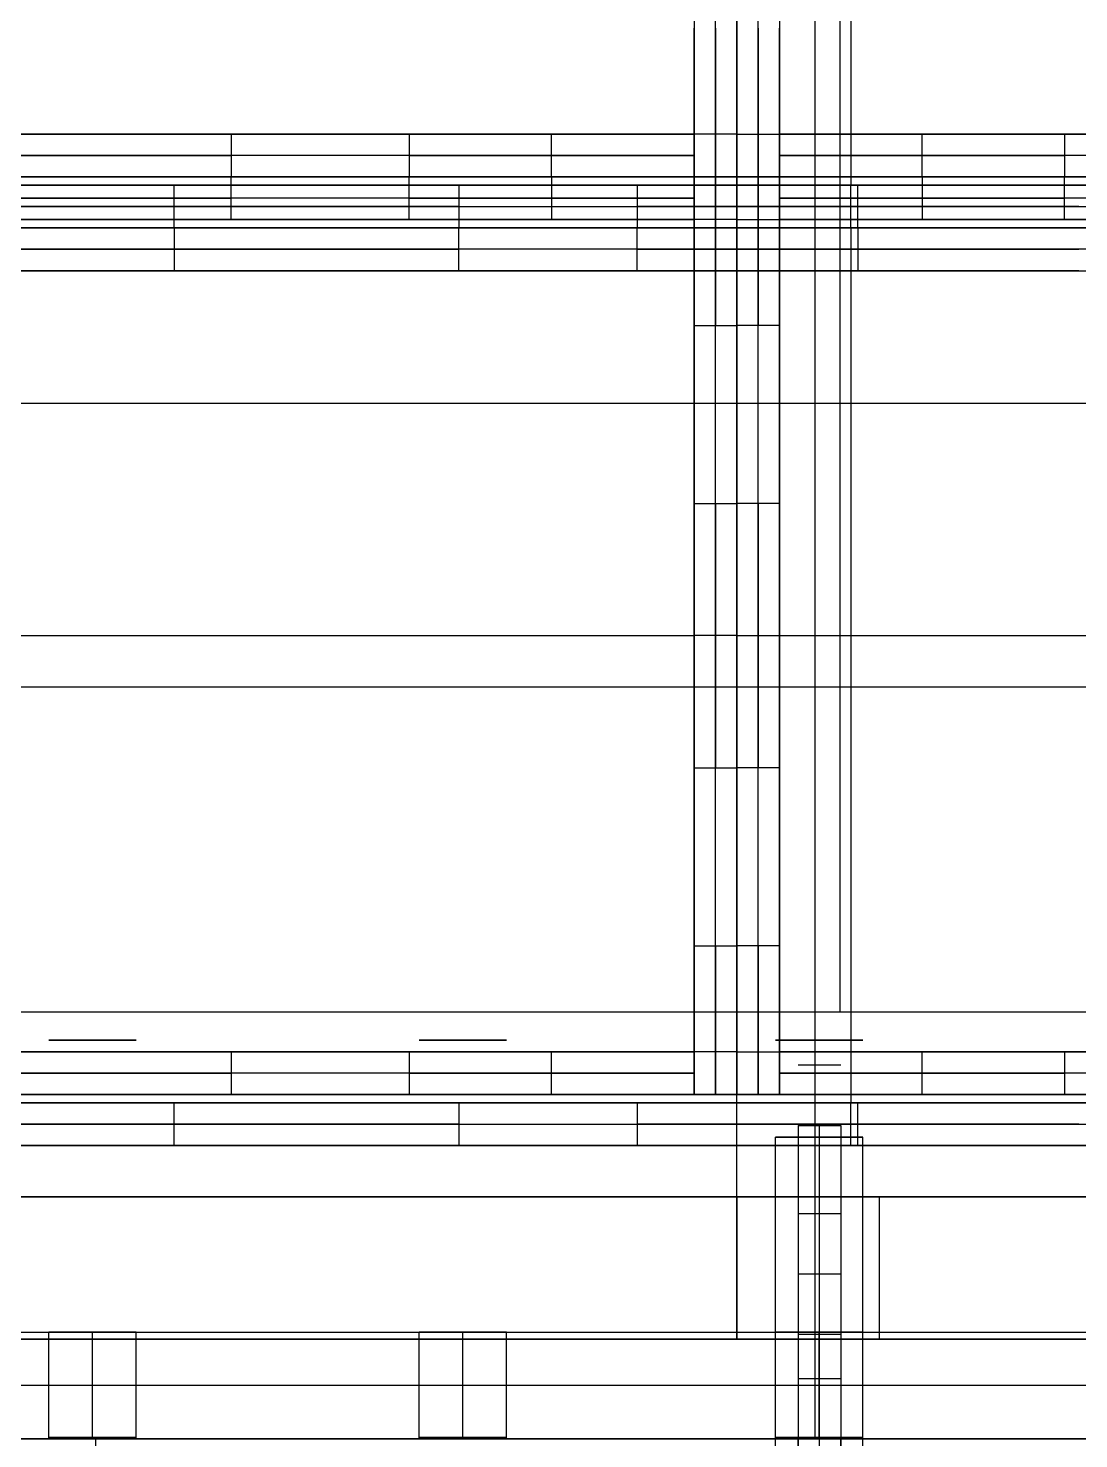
# Model space of a CAD drawing. Header units: millimetres. Extents: x 54 to 2208, y -253 to 13074.
# Drawn here: x 195.5 to 343, y -56 to 142.2 of the extents above; entities that cross this region are included whole.
import ezdxf

# ---------------------------------------------------------------- set-up
doc = ezdxf.new("R2010")
doc.units = ezdxf.units.MM
doc.header["$MEASUREMENT"] = 0
for name, color, linetype, true_color in [('Default', 178, 'Continuous', 0x000000), ('Drawers', 1, 'Continuous', 0xff0000), ('Hanging stuff', 5, 'Continuous', 0x0000ff), ('Little drawers', 15, 'Continuous', 0xa43730)]:
    doc.layers.add(name, color=color, linetype=linetype, true_color=true_color)

msp = doc.modelspace()

# ---------------------------------------------------------------- linework, layer by layer
at = {"layer": 'Default'}
for p, q in [((306, -56), (306, 544)), ((306, -56, 15), (306, 544, 15)), ((306, -56, 900), (306, 544, 900)), ((295, -42, 601), (295, 528, 601)), ((295, -42, 601), (295, 528, 601)), ((295, -22, 616), (295, 508, 616)), ((309.5, 4, 905), (309.5, 175, 905)), ((107, 89.5, 905), (512, 89.5, 905)), ((107, 4, 905), (512, 4, 905)), ((107, 4, 915), (512, 4, 915)), ((107, 4, 910), (512, 4, 910)), ((306, -56, 915), (306, 4, 915)), ((309.5, 4, 905), (309.5, 4, 915)), ((303.62, -3.47, 482.06), (309.62, -3.47, 482.06)), ((303.62, -3.47, 428.49), (309.62, -3.47, 428.49)), ((303.62, -3.47, 188.7), (309.62, -3.47, 188.7)), ((303.62, -3.47, 135.13), (309.62, -3.47, 135.13)), ((300.42, -13.64, 217.31), (312.67, -13.64, 217.31)), ((300.42, -97.96, 217.31), (300.42, -13.64, 217.31)), ((300.42, -97.96, 146.76), (300.42, -13.64, 146.76)), ((312.67, -13.64, 146.76), (300.42, -13.64, 146.76)), ((300.42, -13.64, 146.76), (300.42, -13.64, 217.31)), ((303.62, -11.97, 490.55), (303.62, -253.19, 490.55)), ((303.62, -11.97, 490.55), (303.62, -253.19, 490.55)), ((303.62, -11.97, 490.55), (309.62, -11.97, 490.55)), ((303.62, -11.97, 420), (309.62, -11.97, 420)), ((303.62, -11.97, 197.19), (303.62, -253.19, 197.19)), ((303.62, -11.97, 197.19), (309.62, -11.97, 197.19)), ((303.62, -11.97, 126.64), (309.62, -11.97, 126.64)), ((303.62, -11.97, 197.19), (303.62, -253.19, 197.19)), ((306.62, -253.19, 490.55), (306.62, -11.97, 490.55)), ((306.62, -253.19, 197.19), (306.62, -11.97, 197.19)), ((309.62, -11.97, 490.55), (309.62, -253.19, 490.55)), ((309.62, -11.97, 197.19), (309.62, -253.19, 197.19)), ((312.67, -97.96, 217.31), (312.67, -13.64, 217.31)), ((312.67, -97.96, 146.76), (312.67, -13.64, 146.76)), ((312.67, -13.64, 217.31), (312.67, -13.64, 146.76)), ((74, -22, 631), (516, -22, 631)), ((516, -22, 616), (74, -22, 616)), ((516, -22, 623.5), (74, -22, 623.5)), ((536, -22, 15), (94, -22, 15)), ((94, -22, 30), (536, -22, 30)), ((536, -22, 22.5), (94, -22, 22.5)), ((536, -22, 304), (94, -22, 304)), ((94, -22, 319), (536, -22, 319)), ((536, -22, 311.5), (94, -22, 311.5)), ((295, -22, 616), (295, -22, 631)), ((295, -22, 631), (295, -42, 631)), ((315, -22, 15), (315, -42, 15)), ((315, -22, 15), (315, -22, 30)), ((315, -22, 30), (315, -42, 30)), ((315, -22, 304), (315, -42, 304)), ((315, -22, 304), (315, -22, 319)), ((315, -22, 319), (315, -42, 319)), ((303.62, -24.33, 420), (309.62, -24.33, 420)), ((303.62, -24.33, 126.64), (309.62, -24.33, 126.64)), ((303.62, -32.83, 428.49), (309.62, -32.83, 428.49)), ((303.62, -32.83, 438.28), (309.62, -32.83, 438.28)), ((303.62, -32.83, 135.13), (309.62, -32.83, 135.13)), ((303.62, -32.83, 144.92), (309.62, -32.83, 144.92)), ((56, -41), (556, -41)), ((56, -41, 900), (556, -41, 900)), ((56, -41, 600), (556, -41, 600)), ((65, -41, 289), (547, -41, 289)), ((65, -41, 304), (547, -41, 304)), ((65, -41, 601), (547, -41, 601)), ((65, -41, 616), (547, -41, 616)), ((198.42, -41, 217.31), (210.67, -41, 217.31)), ((210.67, -41, 146.76), (198.42, -41, 146.76)), ((198.42, -41, 146.76), (198.42, -41, 217.31)), ((198.42, -56, 217.31), (198.42, -41, 217.31)), ((198.42, -56, 146.76), (198.42, -41, 146.76)), ((198.42, -41, 510.67), (210.67, -41, 510.67)), ((210.67, -41, 440.12), (198.42, -41, 440.12)), ((198.42, -41, 440.12), (198.42, -41, 510.67)), ((198.42, -56, 510.67), (198.42, -41, 510.67)), ((198.42, -56, 440.12), (198.42, -41, 440.12)), ((198.42, -41, 804.03), (210.67, -41, 804.03)), ((210.67, -41, 733.48), (198.42, -41, 733.48)), ((198.42, -41, 733.48), (198.42, -41, 804.03)), ((198.42, -56, 804.03), (198.42, -41, 804.03)), ((198.42, -56, 733.48), (198.42, -41, 733.48)), ((198.42, -56, 182.04), (198.42, -41, 182.04)), ((198.42, -56, 475.4), (198.42, -41, 475.4)), ((198.42, -56, 768.76), (198.42, -41, 768.76)), ((204.55, -56, 217.31), (204.55, -41, 217.31)), ((204.55, -56, 146.76), (204.55, -41, 146.76)), ((204.55, -56, 510.67), (204.55, -41, 510.67)), ((204.55, -56, 440.12), (204.55, -41, 440.12)), ((204.55, -56, 804.03), (204.55, -41, 804.03)), ((204.55, -56, 733.48), (204.55, -41, 733.48)), ((210.67, -41, 217.31), (210.67, -41, 146.76)), ((210.67, -56, 217.31), (210.67, -41, 217.31)), ((210.67, -56, 146.76), (210.67, -41, 146.76)), ((210.67, -41, 510.67), (210.67, -41, 440.12)), ((210.67, -56, 510.67), (210.67, -41, 510.67)), ((210.67, -56, 440.12), (210.67, -41, 440.12)), ((210.67, -41, 804.03), (210.67, -41, 733.48)), ((210.67, -56, 804.03), (210.67, -41, 804.03)), ((210.67, -56, 733.48), (210.67, -41, 733.48)), ((210.67, -56, 182.04), (210.67, -41, 182.04)), ((210.67, -56, 475.4), (210.67, -41, 475.4)), ((210.67, -56, 768.76), (210.67, -41, 768.76)), ((250.42, -41, 217.31), (262.67, -41, 217.31)), ((262.67, -41, 146.76), (250.42, -41, 146.76)), ((250.42, -41, 146.76), (250.42, -41, 217.31)), ((250.42, -56, 217.31), (250.42, -41, 217.31)), ((250.42, -56, 146.76), (250.42, -41, 146.76)), ((250.42, -41, 510.67), (262.67, -41, 510.67)), ((262.67, -41, 440.12), (250.42, -41, 440.12)), ((250.42, -41, 440.12), (250.42, -41, 510.67)), ((250.42, -56, 510.67), (250.42, -41, 510.67)), ((250.42, -56, 440.12), (250.42, -41, 440.12)), ((250.42, -41, 804.03), (262.67, -41, 804.03)), ((262.67, -41, 733.48), (250.42, -41, 733.48)), ((250.42, -41, 733.48), (250.42, -41, 804.03)), ((250.42, -56, 804.03), (250.42, -41, 804.03)), ((250.42, -56, 733.48), (250.42, -41, 733.48)), ((250.42, -56, 182.04), (250.42, -41, 182.04)), ((250.42, -56, 475.4), (250.42, -41, 475.4)), ((250.42, -56, 768.76), (250.42, -41, 768.76)), ((256.55, -56, 217.31), (256.55, -41, 217.31)), ((256.55, -56, 146.76), (256.55, -41, 146.76)), ((256.55, -56, 510.67), (256.55, -41, 510.67)), ((256.55, -56, 440.12), (256.55, -41, 440.12)), ((256.55, -56, 804.03), (256.55, -41, 804.03)), ((256.55, -56, 733.48), (256.55, -41, 733.48)), ((262.67, -41, 217.31), (262.67, -41, 146.76)), ((262.67, -56, 217.31), (262.67, -41, 217.31)), ((262.67, -56, 146.76), (262.67, -41, 146.76)), ((262.67, -41, 510.67), (262.67, -41, 440.12)), ((262.67, -56, 510.67), (262.67, -41, 510.67)), ((262.67, -56, 440.12), (262.67, -41, 440.12)), ((262.67, -41, 804.03), (262.67, -41, 733.48)), ((262.67, -56, 804.03), (262.67, -41, 804.03)), ((262.67, -56, 733.48), (262.67, -41, 733.48)), ((262.67, -56, 182.04), (262.67, -41, 182.04)), ((262.67, -56, 475.4), (262.67, -41, 475.4)), ((262.67, -56, 768.76), (262.67, -41, 768.76)), ((300.42, -41, 804.03), (312.67, -41, 804.03)), ((312.67, -41, 733.48), (300.42, -41, 733.48)), ((300.42, -41, 733.48), (300.42, -41, 804.03)), ((300.42, -56, 804.03), (300.42, -41, 804.03)), ((300.42, -56, 733.48), (300.42, -41, 733.48)), ((300.42, -41, 510.67), (312.67, -41, 510.67)), ((312.67, -41, 440.12), (300.42, -41, 440.12)), ((300.42, -41, 440.12), (300.42, -41, 510.67)), ((300.42, -56, 510.67), (300.42, -41, 510.67)), ((300.42, -56, 440.12), (300.42, -41, 440.12)), ((300.42, -56, 768.76), (300.42, -41, 768.76)), ((300.42, -56, 475.4), (300.42, -41, 475.4)), ((303.62, -41.32, 446.78), (309.62, -41.32, 446.78)), ((303.62, -41.32, 153.42), (309.62, -41.32, 153.42)), ((306, -56), (306, -41)), ((306, -41), (306, -41, 440.12)), ((306, -41, 510.67), (306, -41, 733.48)), ((306, -41, 804.03), (306, -41, 900)), ((306.55, -56, 804.03), (306.55, -41, 804.03)), ((306.55, -56, 733.48), (306.55, -41, 733.48)), ((306.55, -56, 510.67), (306.55, -41, 510.67)), ((306.55, -56, 440.12), (306.55, -41, 440.12)), ((312.67, -41, 804.03), (312.67, -41, 733.48)), ((312.67, -56, 804.03), (312.67, -41, 804.03)), ((312.67, -56, 733.48), (312.67, -41, 733.48)), ((312.67, -41, 510.67), (312.67, -41, 440.12)), ((312.67, -56, 510.67), (312.67, -41, 510.67)), ((312.67, -56, 440.12), (312.67, -41, 440.12)), ((312.67, -56, 768.76), (312.67, -41, 768.76)), ((312.67, -56, 475.4), (312.67, -41, 475.4)), ((54, -42, 601), (536, -42, 601)), ((536, -42, 616), (54, -42, 616)), ((536, -42, 631), (54, -42, 631)), ((536, -42, 608.5), (54, -42, 608.5)), ((54, -42, 623.5), (536, -42, 623.5)), ((54, -42, 601), (536, -42, 601)), ((556, -42, 15), (74, -42, 15)), ((556, -42, 30), (74, -42, 30)), ((74, -42, 22.5), (556, -42, 22.5)), ((556, -42, 304), (74, -42, 304)), ((556, -42, 319), (74, -42, 319)), ((74, -42, 311.5), (556, -42, 311.5)), ((295, -42, 601), (295, -42, 616)), ((303.62, -47.51, 446.78), (309.62, -47.51, 446.78)), ((303.62, -47.51, 153.42), (309.62, -47.51, 153.42)), ((556, -48.5), (56, -48.5)), ((56, -56), (556, -56)), ((56, -56, 15), (556, -56, 15)), ((556, -56, 7.5), (56, -56, 7.5)), ((56, -56), (556, -56)), ((56, -56, 900), (556, -56, 900)), ((56, -56, 600), (556, -56, 600)), ((56, -56, 900), (556, -56, 900)), ((56, -56, 915), (556, -56, 915)), ((556, -56, 907.5), (56, -56, 907.5)), ((303.62, -56, 6), (106.42, -56, 6)), ((303.62, -56), (106.42, -56)), ((106.42, -56, 3), (303.62, -56, 3)), ((198.42, -55.8, 217.31), (210.67, -55.8, 217.31)), ((210.67, -55.8, 146.76), (198.42, -55.8, 146.76)), ((198.42, -55.8, 146.76), (198.42, -55.8, 217.31)), ((198.42, -55.8, 510.67), (210.67, -55.8, 510.67)), ((210.67, -55.8, 440.12), (198.42, -55.8, 440.12)), ((198.42, -55.8, 440.12), (198.42, -55.8, 510.67)), ((198.42, -55.8, 804.03), (210.67, -55.8, 804.03)), ((210.67, -55.8, 733.48), (198.42, -55.8, 733.48)), ((198.42, -55.8, 733.48), (198.42, -55.8, 804.03)), ((198.42, -56, 217.31), (210.67, -56, 217.31)), ((210.67, -56, 146.76), (198.42, -56, 146.76)), ((198.42, -56, 146.76), (198.42, -56, 217.31)), ((198.42, -56, 510.67), (210.67, -56, 510.67)), ((210.67, -56, 440.12), (198.42, -56, 440.12)), ((198.42, -56, 440.12), (198.42, -56, 510.67)), ((198.42, -56, 804.03), (210.67, -56, 804.03)), ((210.67, -56, 733.48), (198.42, -56, 733.48)), ((198.42, -56, 733.48), (198.42, -56, 804.03)), ((205.02, -253.19, 6), (205.02, -56, 6)), ((205.02, -56, 6), (205.02, -56)), ((205.02, -253.19), (205.02, -56)), ((210.67, -55.8, 217.31), (210.67, -55.8, 146.76)), ((210.67, -55.8, 510.67), (210.67, -55.8, 440.12)), ((210.67, -55.8, 804.03), (210.67, -55.8, 733.48)), ((210.67, -56, 217.31), (210.67, -56, 146.76)), ((210.67, -56, 510.67), (210.67, -56, 440.12)), ((210.67, -56, 804.03), (210.67, -56, 733.48)), ((250.42, -55.8, 217.31), (262.67, -55.8, 217.31)), ((262.67, -55.8, 146.76), (250.42, -55.8, 146.76)), ((250.42, -55.8, 146.76), (250.42, -55.8, 217.31)), ((250.42, -55.8, 510.67), (262.67, -55.8, 510.67)), ((262.67, -55.8, 440.12), (250.42, -55.8, 440.12)), ((250.42, -55.8, 440.12), (250.42, -55.8, 510.67)), ((250.42, -55.8, 804.03), (262.67, -55.8, 804.03)), ((262.67, -55.8, 733.48), (250.42, -55.8, 733.48)), ((250.42, -55.8, 733.48), (250.42, -55.8, 804.03)), ((250.42, -56, 217.31), (262.67, -56, 217.31)), ((262.67, -56, 146.76), (250.42, -56, 146.76)), ((250.42, -56, 146.76), (250.42, -56, 217.31)), ((250.42, -56, 510.67), (262.67, -56, 510.67)), ((262.67, -56, 440.12), (250.42, -56, 440.12)), ((250.42, -56, 440.12), (250.42, -56, 510.67)), ((250.42, -56, 804.03), (262.67, -56, 804.03)), ((262.67, -56, 733.48), (250.42, -56, 733.48)), ((250.42, -56, 733.48), (250.42, -56, 804.03)), ((262.67, -55.8, 217.31), (262.67, -55.8, 146.76)), ((262.67, -55.8, 510.67), (262.67, -55.8, 440.12)), ((262.67, -55.8, 804.03), (262.67, -55.8, 733.48)), ((262.67, -56, 217.31), (262.67, -56, 146.76)), ((262.67, -56, 510.67), (262.67, -56, 440.12)), ((262.67, -56, 804.03), (262.67, -56, 733.48)), ((300.42, -55.8, 804.03), (312.67, -55.8, 804.03)), ((312.67, -55.8, 733.48), (300.42, -55.8, 733.48)), ((300.42, -55.8, 733.48), (300.42, -55.8, 804.03)), ((300.42, -55.8, 510.67), (312.67, -55.8, 510.67)), ((312.67, -55.8, 440.12), (300.42, -55.8, 440.12)), ((300.42, -55.8, 440.12), (300.42, -55.8, 510.67)), ((300.42, -56, 804.03), (312.67, -56, 804.03)), ((312.67, -56, 733.48), (300.42, -56, 733.48)), ((300.42, -56, 733.48), (300.42, -56, 804.03)), ((300.42, -56, 510.67), (312.67, -56, 510.67)), ((312.67, -56, 440.12), (300.42, -56, 440.12)), ((300.42, -56, 440.12), (300.42, -56, 510.67)), ((303.62, -253.19), (303.62, -56)), ((309.62, -56), (303.62, -56)), ((303.62, -253.19, 98.6), (303.62, -56, 98.6)), ((303.62, -56, 144.92), (309.62, -56, 144.92)), ((303.62, -253.19), (303.62, -56)), ((303.62, -253.19, 98.6), (303.62, -56, 98.6)), ((303.62, -96, 6), (303.62, -56, 6)), ((303.62, -96), (303.62, -56)), ((303.62, -56), (303.62, -56, 6)), ((303.62, -56, 3), (303.62, -96, 3)), ((306, -56), (306, -56, 15)), ((306, -56), (306, -56, 440.12)), ((306, -56, 510.67), (306, -56, 733.48)), ((306, -56, 804.03), (306, -56, 900)), ((306, -56, 900), (306, -56, 915)), ((309.62, -253.19), (309.62, -56)), ((309.62, -253.19, 98.6), (309.62, -56, 98.6)), ((312.67, -55.8, 804.03), (312.67, -55.8, 733.48)), ((312.67, -55.8, 510.67), (312.67, -55.8, 440.12)), ((312.67, -56, 804.03), (312.67, -56, 733.48)), ((312.67, -56, 510.67), (312.67, -56, 440.12))]:
    msp.add_line(p, q, dxfattribs=at)
for points in [[(56, 544), (56, -56), (556, -56), (556, 544)], [(56, 544), (56, -56), (556, -56), (556, 544)], [(54, -42), (536, -42), (536, 528), (54, 528)]]:
    msp.add_lwpolyline(points, close=True, dxfattribs=at)
at = {"layer": 'Default', "extrusion": (1, 0, 0)}
for points in [[(-56, 293.36), (-56, 438.28, -0.414214), (-47.51, 446.78), (-41.32, 446.78, -0.414214), (-32.83, 438.28), (-32.83, 428.49, 0.414214), (-24.33, 420), (-11.97, 420, 0.414214), (-3.47, 428.49), (-3.47, 482.06, 0.414214), (-11.97, 490.55)], [(-56, 293.36), (-56, 438.28, -0.414214), (-47.51, 446.78), (-41.32, 446.78, -0.414214), (-32.83, 438.28), (-32.83, 428.49, 0.414214), (-24.33, 420), (-11.97, 420, 0.414214), (-3.47, 428.49), (-3.47, 482.06, 0.414214), (-11.97, 490.55)], [(-56, 0), (-56, 144.92, -0.414214), (-47.51, 153.42), (-41.32, 153.42, -0.414214), (-32.83, 144.92), (-32.83, 135.13, 0.414214), (-24.33, 126.64), (-11.97, 126.64, 0.414214), (-3.47, 135.13), (-3.47, 188.7, 0.414214), (-11.97, 197.19)]]:
    msp.add_lwpolyline(points, format="xyb", dxfattribs=at)
at = {"layer": 'Default', "extrusion": (1, 1.81923e-15, -5.70841e-30)}
for points in [[(-56, 0), (-56, 144.92, -0.414214), (-47.51, 153.42), (-41.32, 153.42, -0.414214), (-32.83, 144.92), (-32.83, 135.13, 0.414214), (-24.33, 126.64), (-11.97, 126.64, 0.414214), (-3.47, 135.13), (-3.47, 188.7, 0.414214), (-11.97, 197.19)], [(-56, 0), (-56, 144.92, -0.414214), (-47.51, 153.42), (-41.32, 153.42, -0.414214), (-32.83, 144.92), (-32.83, 135.13, 0.414214), (-24.33, 126.64), (-11.97, 126.64, 0.414214), (-3.47, 135.13), (-3.47, 188.7, 0.414214), (-11.97, 197.19)], [(-56, 293.36), (-56, 438.28, -0.414214), (-47.51, 446.78), (-41.32, 446.78, -0.414214), (-32.83, 438.28), (-32.83, 428.49, 0.414214), (-24.33, 420), (-11.97, 420, 0.414214), (-3.47, 428.49), (-3.47, 482.06, 0.414214), (-11.97, 490.55)]]:
    msp.add_lwpolyline(points, format="xyb", dxfattribs=at)
at = {"layer": 'Default', "extrusion": (1, 3.23104e-14, -6.66328e-15)}
msp.add_lwpolyline([(-11.97, 490.55, -0.414214), (-3.47, 482.06), (-3.47, 428.49, -0.414214), (-11.97, 420), (-24.33, 420, -0.414214), (-32.83, 428.49), (-32.83, 438.28, 0.414214), (-41.32, 446.78), (-47.51, 446.78, 0.414214), (-56, 438.28), (-56, 293.36)], format="xyb", dxfattribs=at)
at = {"layer": 'Default', "extrusion": (1, 3.23104e-14, -5.85748e-15)}
msp.add_lwpolyline([(-11.97, 197.19, -0.414214), (-3.47, 188.7), (-3.47, 135.13, -0.414214), (-11.97, 126.64), (-24.33, 126.64, -0.414214), (-32.83, 135.13), (-32.83, 144.92, 0.414214), (-41.32, 153.42), (-47.51, 153.42, 0.414214), (-56, 144.92), (-56, 0)], format="xyb", dxfattribs=at)
at = {"layer": 'Default', "extrusion": (0, 1, 0)}
for points in [[(-198.42, 510.67), (-210.67, 510.67), (-210.67, 440.12), (-198.42, 440.12)], [(-198.42, 217.31), (-210.67, 217.31), (-210.67, 146.76), (-198.42, 146.76)], [(-198.42, 804.03), (-210.67, 804.03), (-210.67, 733.48), (-198.42, 733.48)], [(-250.42, 510.67), (-262.67, 510.67), (-262.67, 440.12), (-250.42, 440.12)], [(-250.42, 217.31), (-262.67, 217.31), (-262.67, 146.76), (-250.42, 146.76)], [(-250.42, 804.03), (-262.67, 804.03), (-262.67, 733.48), (-250.42, 733.48)], [(-300.42, 510.67), (-312.67, 510.67), (-312.67, 440.12), (-300.42, 440.12)], [(-300.42, 217.31), (-312.67, 217.31), (-312.67, 146.76), (-300.42, 146.76)], [(-300.42, 804.03), (-312.67, 804.03), (-312.67, 733.48), (-300.42, 733.48)]]:
    msp.add_lwpolyline(points, close=True, dxfattribs=at)
at = {"layer": 'Drawers'}
for p, q in [((311, 237, 304), (311, 120.09, 304)), ((311, 237, 310), (311, 120.09, 310)), ((311, 237, 15), (311, 120.09, 15)), ((311, 237, 21), (311, 120.09, 21)), ((522, 120.09, 402.81), (100, 120.09, 402.81)), ((100, 120.09, 353.41), (522, 120.09, 353.41)), ((522, 120.09, 113.81), (100, 120.09, 113.81)), ((100, 120.09, 64.41), (522, 120.09, 64.41)), ((176, 120.09, 304), (256, 120.09, 304)), ((256, 120.09, 310), (176, 120.09, 310)), ((176, 120.09, 15), (256, 120.09, 15)), ((256, 120.09, 21), (176, 120.09, 21)), ((216, 114.09, 304), (216, 120.09, 304)), ((216, 114.09, 15), (216, 120.09, 15)), ((256, 120.09, 304), (256, 114.09, 304)), ((256, 120.09, 310), (281, 120.09, 310)), ((256, 120.09, 15), (256, 114.09, 15)), ((256, 120.09, 21), (281, 120.09, 21)), ((281, 120.09, 304), (281, 114.09, 304)), ((281, 120.09, 304), (343, 120.09, 304)), ((343, 120.09, 310), (281, 120.09, 310)), ((281, 120.09, 15), (281, 114.09, 15)), ((281, 120.09, 15), (343, 120.09, 15)), ((343, 120.09, 21), (281, 120.09, 21)), ((311, 114.09, 402.81), (311, 120.09, 402.81)), ((311, 120.09, 310), (311, 120.09, 402.81)), ((311, 114.09, 113.81), (311, 120.09, 113.81)), ((311, 120.09, 21), (311, 120.09, 113.81)), ((312, 114.09, 304), (312, 120.09, 304)), ((312, 114.09, 15), (312, 120.09, 15)), ((100, 117.09, 402.81), (522, 117.09, 402.81)), ((100, 117.09, 113.81), (522, 117.09, 113.81)), ((256, 117.09, 304), (176, 117.09, 304)), ((256, 117.09, 15), (176, 117.09, 15)), ((343, 117.09, 304), (281, 117.09, 304)), ((343, 117.09, 15), (281, 117.09, 15)), ((94, 114.09, 353.41), (528, 114.09, 353.41)), ((94, 114.09, 64.41), (528, 114.09, 64.41)), ((94, 114.09, 64.41), (528, 114.09, 64.41)), ((94, 114.09, 353.41), (528, 114.09, 353.41)), ((522, 114.09, 402.81), (100, 114.09, 402.81)), ((100, 114.09, 113.81), (522, 114.09, 113.81)), ((522, 114.09, 113.81), (100, 114.09, 113.81)), ((100, 114.09, 402.81), (522, 114.09, 402.81)), ((176, 114.09, 304), (256, 114.09, 304)), ((256, 114.09, 15), (176, 114.09, 15)), ((176, 114.09, 15), (256, 114.09, 15)), ((256, 114.09, 304), (176, 114.09, 304)), ((216, 114.09, 15), (216, 108.09, 15)), ((216, 114.09, 304), (216, 108.09, 304)), ((281, 114.09, 304), (256, 114.09, 304)), ((256, 114.09, 310), (281, 114.09, 310)), ((256, 114.09, 304), (256, 114.09, 310)), ((256, 114.09, 307), (281, 114.09, 307)), ((256, 114.09, 15), (281, 114.09, 15)), ((256, 108.09, 15), (256, 114.09, 15)), ((256, 114.09, 21), (256, 114.09, 15)), ((281, 114.09, 21), (256, 114.09, 21)), ((281, 114.09, 18), (256, 114.09, 18)), ((281, 114.09, 15), (256, 114.09, 15)), ((256, 114.09, 21), (281, 114.09, 21)), ((256, 114.09, 15), (256, 114.09, 21)), ((256, 114.09, 18), (281, 114.09, 18)), ((256, 114.09, 304), (281, 114.09, 304)), ((256, 108.09, 304), (256, 114.09, 304)), ((256, 114.09, 310), (256, 114.09, 304)), ((281, 114.09, 310), (256, 114.09, 310)), ((281, 114.09, 307), (256, 114.09, 307)), ((268.5, 114.09, 304), (268.5, 114.09, 310)), ((268.5, 114.09, 15), (268.5, 114.09, 21)), ((268.5, 114.09, 15), (268.5, 114.09, 21)), ((268.5, 114.09, 304), (268.5, 114.09, 310)), ((281, 114.09, 310), (281, 114.09, 304)), ((281, 114.09, 304), (343, 114.09, 304)), ((281, 108.09, 15), (281, 114.09, 15)), ((281, 114.09, 15), (281, 114.09, 21)), ((343, 114.09, 15), (281, 114.09, 15)), ((281, 114.09, 21), (281, 114.09, 15)), ((281, 114.09, 15), (343, 114.09, 15)), ((281, 108.09, 304), (281, 114.09, 304)), ((281, 114.09, 304), (281, 114.09, 310)), ((343, 114.09, 304), (281, 114.09, 304)), ((311, 114.09, 304), (311, 114.09, 402.81)), ((311, 114.09, 113.81), (311, 114.09, 15)), ((311, 114.09, 113.81), (311, 108.09, 113.81)), ((311, 114.09, 15), (311, 114.09, 113.81)), ((311, 114.09, 402.81), (311, 114.09, 304)), ((311, 114.09, 402.81), (311, 108.09, 402.81)), ((312, 114.09, 15), (312, 108.09, 15)), ((312, 114.09, 304), (312, 108.09, 304)), ((522, 111.09, 113.81), (100, 111.09, 113.81)), ((522, 111.09, 402.81), (100, 111.09, 402.81)), ((176, 111.09, 15), (256, 111.09, 15)), ((176, 111.09, 304), (256, 111.09, 304)), ((281, 111.09, 15), (343, 111.09, 15)), ((281, 111.09, 304), (343, 111.09, 304)), ((100, 108.09, 113.81), (522, 108.09, 113.81)), ((100, 108.09, 64.41), (522, 108.09, 64.41)), ((100, 108.09, 402.81), (522, 108.09, 402.81)), ((100, 108.09, 353.41), (522, 108.09, 353.41)), ((256, 108.09, 15), (176, 108.09, 15)), ((176, 108.09, 21), (256, 108.09, 21)), ((256, 108.09, 304), (176, 108.09, 304)), ((176, 108.09, 310), (256, 108.09, 310)), ((281, 108.09, 21), (256, 108.09, 21)), ((281, 108.09, 310), (256, 108.09, 310)), ((343, 108.09, 15), (281, 108.09, 15)), ((281, 108.09, 21), (343, 108.09, 21)), ((343, 108.09, 304), (281, 108.09, 304)), ((281, 108.09, 310), (343, 108.09, 310)), ((311, 108.09, 15), (311, -8.82, 15)), ((311, 108.09, 21), (311, -8.82, 21)), ((311, 108.09, 113.81), (311, 108.09, 21)), ((311, 108.09, 304), (311, -8.82, 304)), ((311, 108.09, 310), (311, -8.82, 310)), ((311, 108.09, 402.81), (311, 108.09, 310)), ((100, 49.64, 15), (522, 49.64, 15)), ((100, 49.64, 21), (522, 49.64, 21)), ((100, 49.64, 304), (522, 49.64, 304)), ((100, 49.64, 310), (522, 49.64, 310)), ((522, -8.82, 113.81), (100, -8.82, 113.81)), ((100, -8.82, 64.41), (522, -8.82, 64.41)), ((522, -8.82, 402.81), (100, -8.82, 402.81)), ((100, -8.82, 353.41), (522, -8.82, 353.41)), ((176, -8.82, 15), (256, -8.82, 15)), ((256, -8.82, 21), (176, -8.82, 21)), ((176, -8.82, 304), (256, -8.82, 304)), ((256, -8.82, 310), (176, -8.82, 310)), ((216, -14.82, 15), (216, -8.82, 15)), ((216, -14.82, 304), (216, -8.82, 304)), ((256, -8.82, 15), (256, -14.82, 15)), ((256, -8.82, 21), (281, -8.82, 21)), ((256, -8.82, 304), (256, -14.82, 304)), ((256, -8.82, 310), (281, -8.82, 310)), ((281, -8.82, 15), (281, -14.82, 15)), ((281, -8.82, 15), (343, -8.82, 15)), ((343, -8.82, 21), (281, -8.82, 21)), ((281, -8.82, 304), (281, -14.82, 304)), ((281, -8.82, 304), (343, -8.82, 304)), ((343, -8.82, 310), (281, -8.82, 310)), ((311, -14.82, 113.81), (311, -8.82, 113.81)), ((311, -8.82, 21), (311, -8.82, 113.81)), ((311, -14.82, 402.81), (311, -8.82, 402.81)), ((311, -8.82, 310), (311, -8.82, 402.81)), ((312, -14.82, 15), (312, -8.82, 15)), ((312, -14.82, 304), (312, -8.82, 304)), ((100, -11.82, 113.81), (522, -11.82, 113.81)), ((100, -11.82, 402.81), (522, -11.82, 402.81)), ((256, -11.82, 15), (176, -11.82, 15)), ((256, -11.82, 304), (176, -11.82, 304)), ((343, -11.82, 15), (281, -11.82, 15)), ((343, -11.82, 304), (281, -11.82, 304)), ((94, -14.82, 64.41), (528, -14.82, 64.41)), ((94, -14.82, 353.41), (528, -14.82, 353.41)), ((522, -14.82, 113.81), (100, -14.82, 113.81)), ((522, -14.82, 402.81), (100, -14.82, 402.81)), ((176, -14.82, 15), (256, -14.82, 15)), ((176, -14.82, 304), (256, -14.82, 304)), ((281, -14.82, 15), (256, -14.82, 15)), ((256, -14.82, 21), (281, -14.82, 21)), ((256, -14.82, 15), (256, -14.82, 21)), ((256, -14.82, 18), (281, -14.82, 18)), ((281, -14.82, 304), (256, -14.82, 304)), ((256, -14.82, 310), (281, -14.82, 310)), ((256, -14.82, 304), (256, -14.82, 310)), ((256, -14.82, 307), (281, -14.82, 307)), ((268.5, -14.82, 15), (268.5, -14.82, 21)), ((268.5, -14.82, 304), (268.5, -14.82, 310)), ((281, -14.82, 21), (281, -14.82, 15)), ((281, -14.82, 15), (343, -14.82, 15)), ((281, -14.82, 310), (281, -14.82, 304)), ((281, -14.82, 304), (343, -14.82, 304)), ((311, -14.82, 15), (311, -14.82, 113.81)), ((311, -14.82, 304), (311, -14.82, 402.81))]:
    msp.add_line(p, q, dxfattribs=at)
at = {"layer": 'Hanging stuff'}
for p, q in [((71, -41, 900), (536, -41, 900)), ((556, -56, 900), (56, -56, 900))]:
    msp.add_line(p, q, dxfattribs=at)
at = {"layer": 'Little drawers'}
for p, q in [((292, 121.27, 699.81), (292, 250.18, 699.81)), ((295, 250.18, 699.81), (295, 121.27, 699.81)), ((295, 250.18, 699.81), (295, 121.27, 699.81)), ((298, 121.27, 699.81), (298, 250.18, 699.81)), ((289, 244.18, 699.81), (289, 127.27, 699.81)), ((289, 244.18, 650.41), (289, 127.27, 650.41)), ((295, 244.18, 650.41), (295, 127.27, 650.41)), ((295, 244.18, 650.41), (295, 127.27, 650.41)), ((301, 244.18, 699.81), (301, 127.27, 699.81)), ((301, 244.18, 650.41), (301, 127.27, 650.41)), ((289, 127.27, 601), (289, 142.15, 601)), ((289, 127.27, 607), (289, 142.15, 607)), ((292, 142.15, 601), (292, 121.27, 601)), ((295, 121.27, 601), (295, 142.15, 601)), ((295, 121.27, 601), (295, 142.15, 601)), ((298, 142.15, 601), (298, 121.27, 601)), ((301, 127.27, 601), (301, 142.15, 601)), ((301, 142.15, 607), (301, 127.27, 607)), ((84, 127.27, 699.81), (289, 127.27, 699.81)), ((84, 127.27, 650.41), (289, 127.27, 650.41)), ((224, 127.27, 601), (149, 127.27, 601)), ((149, 127.27, 607), (224, 127.27, 607)), ((224, 127.27, 601), (224, 121.27, 601)), ((249, 127.27, 607), (224, 127.27, 607)), ((289, 127.27, 601), (249, 127.27, 601)), ((249, 127.27, 601), (249, 121.27, 601)), ((249, 127.27, 607), (289, 127.27, 607)), ((269, 121.27, 601), (269, 127.27, 601)), ((289, 121.27, 601), (289, 127.27, 601)), ((289, 127.27, 699.81), (289, 121.27, 699.81)), ((289, 127.27, 699.81), (289, 127.27, 665.91)), ((289, 127.27, 640.91), (289, 127.27, 607)), ((289, 127.27, 665.91), (289, 127.27, 640.91)), ((295, 127.27, 601), (289, 127.27, 601)), ((295, 121.27, 665.91), (295, 127.27, 665.91)), ((295, 127.27, 665.91), (295, 127.27, 640.91)), ((295, 127.27, 640.91), (295, 121.27, 640.91)), ((295, 121.27, 653.41), (295, 127.27, 653.41)), ((295, 127.27, 640.91), (295, 121.27, 640.91)), ((295, 127.27, 665.91), (295, 127.27, 640.91)), ((295, 121.27, 665.91), (295, 127.27, 665.91)), ((295, 121.27, 653.41), (295, 127.27, 653.41)), ((295, 127.27, 601), (301, 127.27, 601)), ((341, 127.27, 601), (301, 127.27, 601)), ((301, 127.27, 607), (341, 127.27, 607)), ((301, 121.27, 601), (301, 127.27, 601)), ((301, 127.27, 665.91), (301, 127.27, 699.81)), ((301, 127.27, 699.81), (301, 121.27, 699.81)), ((301, 127.27, 699.81), (506, 127.27, 699.81)), ((301, 127.27, 665.91), (301, 127.27, 640.91)), ((301, 127.27, 607), (301, 127.27, 640.91)), ((301, 127.27, 650.41), (506, 127.27, 650.41)), ((321, 121.27, 601), (321, 127.27, 601)), ((341, 127.27, 601), (341, 121.27, 601)), ((366, 127.27, 607), (341, 127.27, 607)), ((289, 124.27, 699.81), (84, 124.27, 699.81)), ((149, 124.27, 601), (224, 124.27, 601)), ((249, 124.27, 601), (289, 124.27, 601)), ((295, 124.27, 640.91), (295, 124.27, 665.91)), ((295, 124.27, 665.91), (295, 124.27, 640.91)), ((301, 124.27, 601), (341, 124.27, 601)), ((506, 124.27, 699.81), (301, 124.27, 699.81)), ((78, 121.27, 650.41), (295, 121.27, 650.41)), ((78, 121.27, 650.41), (295, 121.27, 650.41)), ((84, 121.27, 699.81), (289, 121.27, 699.81)), ((84, 121.27, 699.81), (289, 121.27, 699.81)), ((224, 121.27, 601), (149, 121.27, 601)), ((224, 121.27, 601), (149, 121.27, 601)), ((224, 115.27, 601), (224, 121.27, 601)), ((249, 121.27, 601), (224, 121.27, 601)), ((249, 121.27, 607), (224, 121.27, 607)), ((224, 121.27, 607), (224, 121.27, 601)), ((224, 121.27, 604), (249, 121.27, 604)), ((224, 121.27, 601), (249, 121.27, 601)), ((224, 121.27, 607), (224, 121.27, 601)), ((249, 121.27, 607), (224, 121.27, 607)), ((249, 121.27, 604), (224, 121.27, 604)), ((236.5, 121.27, 601), (236.5, 121.27, 607)), ((236.5, 121.27, 601), (236.5, 121.27, 607)), ((249, 115.27, 601), (249, 121.27, 601)), ((249, 121.27, 601), (249, 121.27, 607)), ((289, 121.27, 601), (249, 121.27, 601)), ((249, 121.27, 601), (249, 121.27, 607)), ((289, 121.27, 601), (249, 121.27, 601)), ((269, 121.27, 601), (269, 115.27, 601)), ((289, 121.27, 601), (289, 121.27, 640.91)), ((289, 121.27, 640.91), (295, 121.27, 640.91)), ((289, 121.27, 665.91), (295, 121.27, 665.91)), ((289, 121.27, 665.91), (289, 121.27, 699.81)), ((289, 115.27, 601), (289, 121.27, 601)), ((289, 121.27, 699.81), (289, 115.27, 699.81)), ((295, 121.27, 601), (289, 121.27, 601)), ((289, 121.27, 699.81), (295, 121.27, 699.81)), ((295, 121.27, 607), (289, 121.27, 607)), ((295, 121.27, 682.86), (289, 121.27, 682.86)), ((289, 121.27, 640.91), (289, 121.27, 601)), ((289, 121.27, 640.91), (295, 121.27, 640.91)), ((289, 121.27, 665.91), (295, 121.27, 665.91)), ((289, 121.27, 699.81), (289, 121.27, 665.91)), ((289, 121.27, 699.81), (295, 121.27, 699.81)), ((289, 121.27, 601), (295, 121.27, 601)), ((295, 121.27, 682.86), (289, 121.27, 682.86)), ((295, 121.27, 607), (289, 121.27, 607)), ((292, 121.27, 640.91), (292, 121.27, 601)), ((292, 121.27, 699.81), (292, 121.27, 665.91)), ((292, -7.64, 699.81), (292, 121.27, 699.81)), ((292, 121.27, 601), (292, 100.39, 601)), ((292, 121.27, 665.91), (292, 121.27, 699.81)), ((292, 121.27, 601), (292, 121.27, 640.91)), ((295, 121.27, 665.91), (295, 121.27, 640.91)), ((295, 115.27, 665.91), (295, 121.27, 665.91)), ((295, 121.27, 640.91), (295, 115.27, 640.91)), ((295, 121.27, 601), (295, 121.27, 640.91)), ((295, 100.39, 601), (295, 121.27, 601)), ((295, 121.27, 699.81), (295, -7.64, 699.81)), ((295, 121.27, 665.91), (295, 121.27, 699.81)), ((295, 121.27, 653.41), (295, 115.27, 653.41)), ((301, 121.27, 665.91), (295, 121.27, 665.91)), ((295, 121.27, 640.91), (295, 121.27, 665.91)), ((301, 121.27, 640.91), (295, 121.27, 640.91)), ((295, 121.27, 640.91), (295, 115.27, 640.91)), ((295, 115.27, 665.91), (295, 121.27, 665.91)), ((295, 121.27, 601), (295, 121.27, 640.91)), ((295, 100.39, 601), (295, 121.27, 601)), ((295, 121.27, 699.81), (295, -7.64, 699.81)), ((295, 121.27, 665.91), (295, 121.27, 699.81)), ((295, 121.27, 601), (301, 121.27, 601)), ((301, 121.27, 699.81), (295, 121.27, 699.81)), ((295, 121.27, 650.41), (512, 121.27, 650.41)), ((295, 121.27, 653.41), (295, 115.27, 653.41)), ((295, 121.27, 607), (301, 121.27, 607)), ((295, 121.27, 682.86), (301, 121.27, 682.86)), ((295, 121.27, 665.91), (295, 121.27, 640.91)), ((295, 121.27, 640.91), (295, 121.27, 601)), ((295, 121.27, 699.81), (295, 121.27, 665.91)), ((301, 121.27, 665.91), (295, 121.27, 665.91)), ((295, 121.27, 640.91), (295, 121.27, 665.91)), ((301, 121.27, 640.91), (295, 121.27, 640.91)), ((295, 121.27, 640.91), (295, 121.27, 601)), ((295, 121.27, 699.81), (295, 121.27, 665.91)), ((301, 121.27, 699.81), (295, 121.27, 699.81)), ((301, 121.27, 601), (295, 121.27, 601)), ((295, 121.27, 650.41), (512, 121.27, 650.41)), ((295, 121.27, 682.86), (301, 121.27, 682.86)), ((295, 121.27, 607), (301, 121.27, 607)), ((298, 121.27, 640.91), (298, 121.27, 601)), ((298, 121.27, 699.81), (298, 121.27, 665.91)), ((298, -7.64, 699.81), (298, 121.27, 699.81)), ((298, 121.27, 601), (298, 100.39, 601)), ((298, 121.27, 665.91), (298, 121.27, 699.81)), ((298, 121.27, 601), (298, 121.27, 640.91)), ((301, 121.27, 699.81), (506, 121.27, 699.81)), ((301, 121.27, 665.91), (301, 121.27, 699.81)), ((301, 121.27, 601), (301, 121.27, 640.91)), ((341, 121.27, 601), (301, 121.27, 601)), ((301, 115.27, 601), (301, 121.27, 601)), ((301, 121.27, 699.81), (301, 115.27, 699.81)), ((301, 121.27, 699.81), (506, 121.27, 699.81)), ((301, 121.27, 699.81), (301, 121.27, 665.91)), ((301, 121.27, 640.91), (301, 121.27, 601)), ((341, 121.27, 601), (301, 121.27, 601)), ((321, 121.27, 601), (321, 115.27, 601)), ((341, 115.27, 601), (341, 121.27, 601)), ((366, 121.27, 601), (341, 121.27, 601)), ((366, 121.27, 607), (341, 121.27, 607)), ((341, 121.27, 607), (341, 121.27, 601)), ((341, 121.27, 604), (366, 121.27, 604)), ((341, 121.27, 601), (366, 121.27, 601)), ((341, 121.27, 607), (341, 121.27, 601)), ((366, 121.27, 607), (341, 121.27, 607)), ((366, 121.27, 604), (341, 121.27, 604)), ((289, 118.27, 699.81), (84, 118.27, 699.81)), ((149, 118.27, 601), (224, 118.27, 601)), ((249, 118.27, 601), (289, 118.27, 601)), ((295, 118.27, 640.91), (295, 118.27, 665.91)), ((295, 118.27, 665.91), (295, 118.27, 640.91)), ((301, 118.27, 601), (341, 118.27, 601)), ((506, 118.27, 699.81), (301, 118.27, 699.81)), ((84, 115.27, 699.81), (289, 115.27, 699.81)), ((84, 115.27, 650.41), (289, 115.27, 650.41)), ((224, 115.27, 601), (149, 115.27, 601)), ((224, 115.27, 607), (149, 115.27, 607)), ((249, 115.27, 607), (224, 115.27, 607)), ((289, 115.27, 601), (249, 115.27, 601)), ((289, 115.27, 607), (249, 115.27, 607)), ((289, 100.39, 601), (289, 115.27, 601)), ((289, 100.39, 607), (289, 115.27, 607)), ((289, 115.27, 699.81), (289, 115.27, 665.91)), ((289, 115.27, 640.91), (289, 115.27, 607)), ((289, 115.27, 640.91), (289, 115.27, 665.91)), ((289, 115.27, 699.81), (289, -1.64, 699.81)), ((295, 115.27, 601), (289, 115.27, 601)), ((289, 115.27, 650.41), (289, -1.64, 650.41)), ((295, 115.27, 640.91), (295, 115.27, 665.91)), ((295, 115.27, 650.41), (295, -1.64, 650.41)), ((295, 115.27, 640.91), (295, 115.27, 665.91)), ((295, 115.27, 650.41), (295, -1.64, 650.41)), ((295, 115.27, 601), (301, 115.27, 601)), ((301, 100.39, 601), (301, 115.27, 601)), ((341, 115.27, 601), (301, 115.27, 601)), ((341, 115.27, 607), (301, 115.27, 607)), ((301, 115.27, 607), (301, 100.39, 607)), ((301, 115.27, 665.91), (301, 115.27, 699.81)), ((301, 115.27, 699.81), (506, 115.27, 699.81)), ((301, 115.27, 640.91), (301, 115.27, 665.91)), ((301, 115.27, 699.81), (301, -1.64, 699.81)), ((301, 115.27, 607), (301, 115.27, 640.91)), ((301, 115.27, 650.41), (506, 115.27, 650.41)), ((301, 115.27, 650.41), (301, -1.64, 650.41)), ((366, 115.27, 607), (341, 115.27, 607)), ((289, 100.39, 601), (295, 100.39, 601)), ((289, 75.39, 607), (289, 100.39, 607)), ((295, 75.39, 601), (295, 100.39, 601)), ((295, 75.39, 607), (295, 100.39, 607)), ((295, 100.39, 607), (295, 100.39, 601)), ((295, 100.39, 604), (295, 75.39, 604)), ((295, 100.39, 601), (295, 75.39, 601)), ((301, 100.39, 601), (295, 100.39, 601)), ((295, 100.39, 607), (295, 100.39, 601)), ((295, 75.39, 607), (295, 100.39, 607)), ((295, 75.39, 604), (295, 100.39, 604)), ((301, 75.39, 607), (301, 100.39, 607)), ((295, 87.89, 601), (295, 87.89, 607)), ((295, 87.89, 601), (295, 87.89, 607)), ((289, 75.39, 601), (295, 75.39, 601)), ((289, 38.24, 601), (289, 75.39, 601)), ((289, 38.24, 607), (289, 75.39, 607)), ((292, 75.39, 601), (292, 38.24, 601)), ((295, 75.39, 601), (295, 75.39, 607)), ((295, 38.24, 601), (295, 75.39, 601)), ((301, 75.39, 601), (295, 75.39, 601)), ((295, 75.39, 601), (295, 75.39, 607)), ((295, 38.24, 601), (295, 75.39, 601)), ((298, 75.39, 601), (298, 38.24, 601)), ((301, 38.24, 601), (301, 75.39, 601)), ((301, 75.39, 607), (301, 38.24, 607)), ((84, 56.82, 607), (289, 56.82, 607)), ((295, 56.82, 699.81), (289, 56.82, 699.81)), ((295, 56.82, 601), (289, 56.82, 601)), ((289, 56.82, 607), (289, 56.82, 699.81)), ((295, 56.82, 601), (295, 56.82, 699.81)), ((295, 56.82, 601), (295, 56.82, 699.81)), ((295, 56.82, 699.81), (301, 56.82, 699.81)), ((295, 56.82, 601), (301, 56.82, 601)), ((301, 56.82, 607), (506, 56.82, 607)), ((301, 56.82, 607), (301, 56.82, 699.81)), ((289, 38.24, 601), (295, 38.24, 601)), ((289, 13.24, 607), (289, 38.24, 607)), ((295, 13.24, 601), (295, 38.24, 601)), ((295, 13.24, 607), (295, 38.24, 607)), ((295, 38.24, 607), (295, 38.24, 601)), ((295, 38.24, 604), (295, 13.24, 604)), ((295, 38.24, 601), (295, 13.24, 601)), ((301, 38.24, 601), (295, 38.24, 601)), ((295, 38.24, 607), (295, 38.24, 601)), ((295, 13.24, 607), (295, 38.24, 607)), ((295, 13.24, 604), (295, 38.24, 604)), ((301, 13.24, 607), (301, 38.24, 607)), ((295, 25.74, 601), (295, 25.74, 607)), ((295, 25.74, 601), (295, 25.74, 607)), ((289, 13.24, 601), (295, 13.24, 601)), ((289, -1.64, 601), (289, 13.24, 601)), ((289, -1.64, 607), (289, 13.24, 607)), ((292, 13.24, 601), (292, -7.64, 601)), ((295, 13.24, 601), (295, 13.24, 607)), ((295, -7.64, 601), (295, 13.24, 601)), ((301, 13.24, 601), (295, 13.24, 601)), ((295, 13.24, 601), (295, 13.24, 607)), ((295, -7.64, 601), (295, 13.24, 601)), ((298, 13.24, 601), (298, -7.64, 601)), ((301, -1.64, 601), (301, 13.24, 601)), ((301, 13.24, 607), (301, -1.64, 607)), ((84, -1.64, 699.81), (289, -1.64, 699.81)), ((84, -1.64, 650.41), (289, -1.64, 650.41)), ((224, -1.64, 601), (149, -1.64, 601)), ((149, -1.64, 607), (224, -1.64, 607)), ((224, -1.64, 601), (224, -7.64, 601)), ((249, -1.64, 607), (224, -1.64, 607)), ((289, -1.64, 601), (249, -1.64, 601)), ((249, -1.64, 601), (249, -7.64, 601)), ((249, -1.64, 607), (289, -1.64, 607)), ((269, -7.64, 601), (269, -1.64, 601)), ((289, -7.64, 601), (289, -1.64, 601)), ((289, -1.64, 699.81), (289, -7.64, 699.81)), ((289, -1.64, 699.81), (289, -1.64, 665.91)), ((289, -1.64, 640.91), (289, -1.64, 607)), ((289, -1.64, 665.91), (289, -1.64, 640.91)), ((295, -1.64, 601), (289, -1.64, 601)), ((295, -7.64, 665.91), (295, -1.64, 665.91)), ((295, -1.64, 665.91), (295, -1.64, 640.91)), ((295, -1.64, 640.91), (295, -7.64, 640.91)), ((295, -7.64, 653.41), (295, -1.64, 653.41)), ((295, -1.64, 640.91), (295, -7.64, 640.91)), ((295, -1.64, 665.91), (295, -1.64, 640.91)), ((295, -7.64, 665.91), (295, -1.64, 665.91)), ((295, -7.64, 653.41), (295, -1.64, 653.41)), ((295, -1.64, 601), (301, -1.64, 601)), ((341, -1.64, 601), (301, -1.64, 601)), ((301, -1.64, 607), (341, -1.64, 607)), ((301, -7.64, 601), (301, -1.64, 601)), ((301, -1.64, 665.91), (301, -1.64, 699.81)), ((301, -1.64, 699.81), (301, -7.64, 699.81)), ((301, -1.64, 699.81), (506, -1.64, 699.81)), ((301, -1.64, 665.91), (301, -1.64, 640.91)), ((301, -1.64, 607), (301, -1.64, 640.91)), ((301, -1.64, 650.41), (506, -1.64, 650.41)), ((321, -7.64, 601), (321, -1.64, 601)), ((341, -1.64, 601), (341, -7.64, 601)), ((366, -1.64, 607), (341, -1.64, 607)), ((289, -4.64, 699.81), (84, -4.64, 699.81)), ((149, -4.64, 601), (224, -4.64, 601)), ((249, -4.64, 601), (289, -4.64, 601)), ((295, -4.64, 640.91), (295, -4.64, 665.91)), ((295, -4.64, 665.91), (295, -4.64, 640.91)), ((301, -4.64, 601), (341, -4.64, 601)), ((506, -4.64, 699.81), (301, -4.64, 699.81)), ((78, -7.64, 650.41), (295, -7.64, 650.41)), ((84, -7.64, 699.81), (289, -7.64, 699.81)), ((224, -7.64, 601), (149, -7.64, 601)), ((224, -7.64, 601), (249, -7.64, 601)), ((224, -7.64, 607), (224, -7.64, 601)), ((249, -7.64, 607), (224, -7.64, 607)), ((249, -7.64, 604), (224, -7.64, 604)), ((236.5, -7.64, 601), (236.5, -7.64, 607)), ((249, -7.64, 601), (249, -7.64, 607)), ((289, -7.64, 601), (249, -7.64, 601)), ((289, -7.64, 640.91), (289, -7.64, 601)), ((289, -7.64, 640.91), (295, -7.64, 640.91)), ((289, -7.64, 665.91), (295, -7.64, 665.91)), ((289, -7.64, 699.81), (289, -7.64, 665.91)), ((289, -7.64, 699.81), (295, -7.64, 699.81)), ((289, -7.64, 601), (295, -7.64, 601)), ((295, -7.64, 682.86), (289, -7.64, 682.86)), ((295, -7.64, 607), (289, -7.64, 607)), ((292, -7.64, 665.91), (292, -7.64, 699.81)), ((292, -7.64, 601), (292, -7.64, 640.91)), ((295, -7.64, 665.91), (295, -7.64, 640.91)), ((295, -7.64, 640.91), (295, -7.64, 601)), ((295, -7.64, 699.81), (295, -7.64, 665.91)), ((301, -7.64, 665.91), (295, -7.64, 665.91)), ((295, -7.64, 640.91), (295, -7.64, 665.91)), ((301, -7.64, 640.91), (295, -7.64, 640.91)), ((295, -7.64, 640.91), (295, -7.64, 601)), ((295, -7.64, 699.81), (295, -7.64, 665.91)), ((301, -7.64, 699.81), (295, -7.64, 699.81)), ((301, -7.64, 601), (295, -7.64, 601)), ((295, -7.64, 650.41), (512, -7.64, 650.41)), ((295, -7.64, 682.86), (301, -7.64, 682.86)), ((295, -7.64, 607), (301, -7.64, 607)), ((298, -7.64, 665.91), (298, -7.64, 699.81)), ((298, -7.64, 601), (298, -7.64, 640.91)), ((301, -7.64, 699.81), (506, -7.64, 699.81)), ((301, -7.64, 699.81), (301, -7.64, 665.91)), ((301, -7.64, 640.91), (301, -7.64, 601)), ((341, -7.64, 601), (301, -7.64, 601)), ((341, -7.64, 601), (366, -7.64, 601)), ((341, -7.64, 607), (341, -7.64, 601)), ((366, -7.64, 607), (341, -7.64, 607)), ((366, -7.64, 604), (341, -7.64, 604))]:
    msp.add_line(p, q, dxfattribs=at)

doc.saveas('drawing.dxf')
